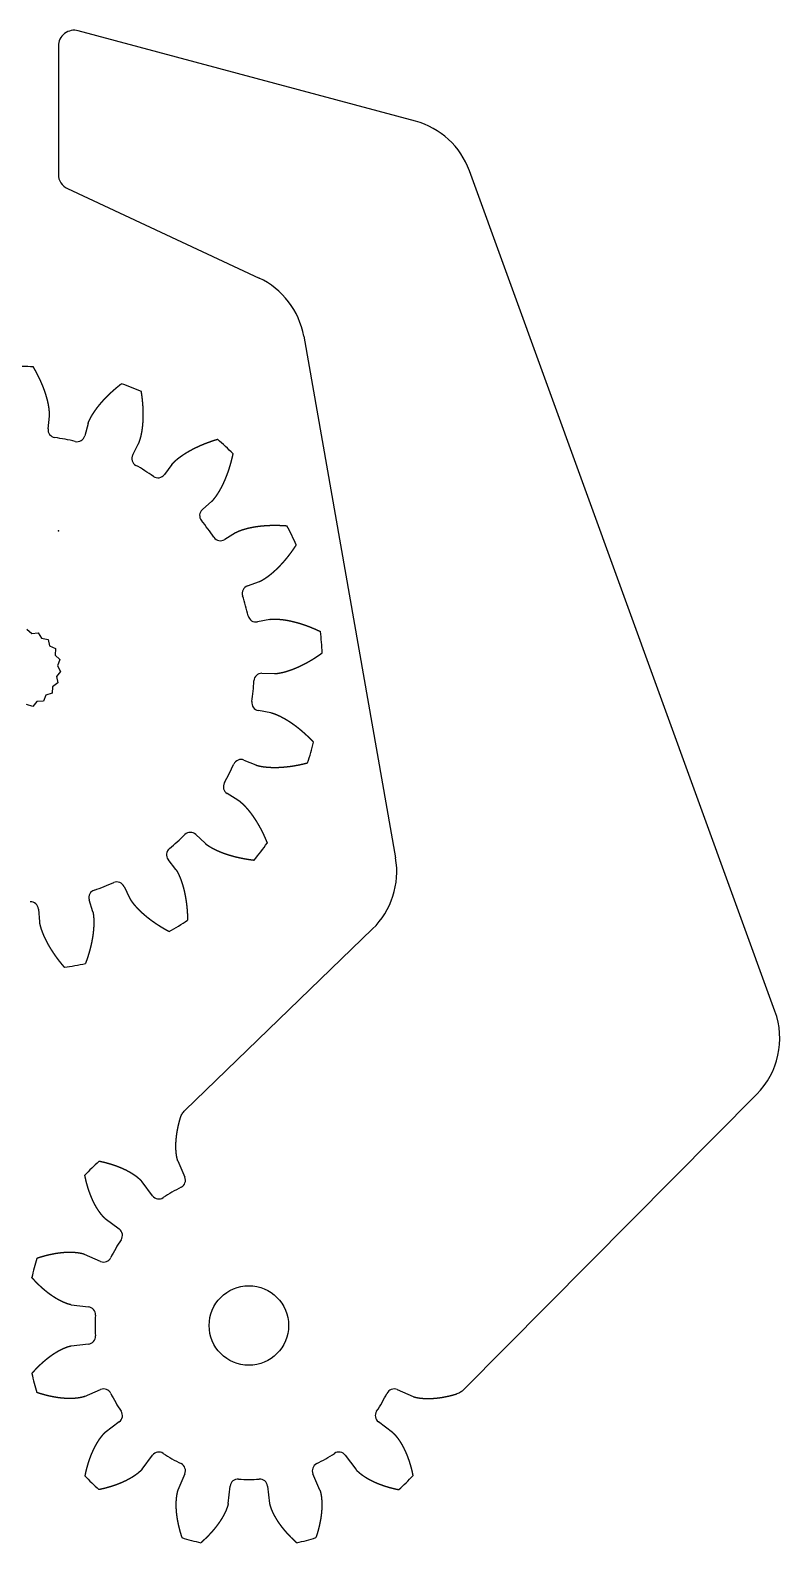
# Model space of a CAD drawing. Header units: millimetres. Extents: x -50 to 45, y -115 to 31.
# Drawn here: x -1.8 to 45.4, y -63.7 to 31.5 of the extents above; entities that cross this region are included whole.
import ezdxf

# ---------------------------------------------------------------- set-up
doc = ezdxf.new("R2010")
doc.units = ezdxf.units.MM
doc.layers.get('0').update_dxf_attribs({"linetype": 'CONTINUOUS'})

msp = doc.modelspace()

# ---------------------------------------------------------------- linework, layer by layer
for p, q in [((22.486, 25.777), (1.259, 31.465)), ((0, 30.499), (0, 22.439)), ((45.135, -30.217), (25.89, 22.657)), ((0.577, 21.533), (12.641, 15.907)), ((15.452, 12.244), (21.24, -20.581)), ((-0.647, 6.422), (-0.557, 7.214)), ((1.872, 6.747), (1.661, 5.978)), ((4.687, 4.788), (5.056, 5.495)), ((7.152, 4.182), (6.678, 3.541)), ((9.07, 1.338), (9.669, 1.863)), ((11.15, -0.118), (10.476, -0.544)), ((11.91, -3.462), (12.659, -3.189)), ((13.324, -5.571), (12.542, -5.725)), ((12.825, -8.964), (13.622, -8.98)), ((13.381, -11.442), (12.596, -11.303)), ((11.691, -14.425), (12.428, -14.728)), ((11.314, -16.936), (10.632, -16.524)), ((8.66, -19.108), (9.238, -19.656)), ((7.401, -21.313), (6.915, -20.682)), ((4.142, -22.379), (4.483, -23.1)), ((2.172, -23.981), (1.946, -23.217)), ((-1.252, -23.798), (-1.195, -24.593)), ((19.791, -25.045), (7.96, -36.477)), ((25.52, -54.047), (43.985, -35.449)), ((7.53, -39.648), (7.967, -40.66)), ((5.928, -41.837), (5.27, -40.953)), ((2.953, -43.27), (3.837, -43.928)), ((2.66, -45.967), (1.648, -45.53)), ((0.799, -48.695), (1.895, -48.823)), ((1.895, -51.177), (0.799, -51.305)), ((1.648, -54.47), (2.66, -54.033)), ((21.34, -54.033), (22.352, -54.47)), ((3.837, -56.072), (2.953, -56.73)), ((21.047, -56.73), (20.163, -56.072)), ((5.27, -59.047), (5.928, -58.163)), ((18.072, -58.163), (18.73, -59.047)), ((7.967, -59.34), (7.53, -60.352)), ((16.47, -60.352), (16.033, -59.34)), ((10.695, -61.201), (10.823, -60.105)), ((13.177, -60.105), (13.305, -61.201))]:
    msp.add_line(p, q)
msp.add_lwpolyline([(-1.977, -6.189), (-1.672, -6.462), (-1.266, -6.409), (-1.054, -6.76), (-0.65, -6.828), (-0.551, -7.226), (-0.186, -7.411), (-0.209, -7.82), (0.086, -8.104), (-0.056, -8.488), (0.142, -8.847), (-0.107, -9.172), (-0.024, -9.573), (-0.358, -9.81), (-0.396, -10.218), (-0.785, -10.346), (-0.942, -10.724), (-1.352, -10.732), (-1.613, -11.047), (-2.007, -10.934)])
msp.add_circle((12, -50), 2.5)
for centre, radius, start, end in [((1, 30.499), 1, 75, 180), ((21.192, 20.947), 5, 20, 75), ((1, 22.439), 1, 180, 245), ((10.528, 11.376), 5, 10, 65), ((-2.35, -8.66), 19, 87.67315, 91.73861), ((-2.35, -8.66), 19, 66.49668, 70.56214), ((-0.15, 6.366), 0.5, 173.55781, 261.671), ((-2.35, -8.66), 14.686, 76.5643, 81.671), ((1.179, 6.11), 0.5, 256.5643, 344.67749), ((-2.35, -8.66), 19, 45.32021, 49.38567), ((5.13, 4.557), 0.5, 152.38134, 240.49453), ((-2.35, -8.66), 14.686, 55.38783, 60.49453), ((6.276, 3.838), 0.5, 235.38783, 323.50102), ((9.399, 0.962), 0.5, 131.20487, 219.31806), ((-2.35, -8.66), 14.686, 34.21135, 39.31806), ((-2.35, -8.66), 19, 24.14374, 28.2092), ((10.209, -0.122), 0.5, 214.21135, 302.32455), ((12.081, -3.932), 0.5, 110.02839, 198.14159), ((-2.35, -8.66), 14.686, 13.03488, 18.14159), ((12.445, -5.235), 0.5, 193.03488, 281.14808), ((-2.35, -8.66), 19, 2.96727, 7.03273), ((-2.35, -8.66), 14.686, 351.85841, 356.96512), ((12.815, -9.464), 0.5, 88.85192, 176.96512), ((12.683, -10.811), 0.5, 171.85841, 259.97161), ((-2.35, -8.66), 19, 341.7908, 345.85626), ((-2.35, -8.66), 14.686, 330.68194, 335.78865), ((11.501, -14.888), 0.5, 67.67545, 155.78865), ((10.891, -16.096), 0.5, 150.68194, 238.79513), ((8.316, -19.471), 0.5, 46.49898, 134.61217), ((-2.35, -8.66), 14.686, 309.50547, 314.61217), ((-2.35, -8.66), 19, 320.61433, 324.67979), ((7.311, -20.377), 0.5, 129.50547, 217.61866), ((16.316, -21.449), 5, -45.97895, 10), ((2.426, -23.076), 0.5, 108.329, 196.44219), ((-2.35, -8.66), 14.686, 288.329, 293.4357), ((3.69, -22.593), 0.5, 25.32251, 113.4357), ((-1.751, -23.834), 0.5, 4.14604, 92.25923), ((-2.35, -8.66), 19, 299.43786, 303.50332), ((-2.35, -8.66), 19, 278.26139, 282.32685), ((40.436, -31.927), 5, -44.79399, 20), ((12, -50), 14, 132.45894, 137.54106), ((7.508, -40.858), 0.5, -63.83243, 23.35396), ((6.329, -41.539), 0.5, 216.64604, 303.83243), ((12, -50), 9.686, 116.16757, 123.83243), ((12, -50), 9.686, 146.16757, 153.83243), ((3.539, -44.329), 0.5, -33.83243, 53.35396), ((12, -50), 14, 162.45894, 167.54106), ((2.858, -45.508), 0.5, 246.64604, 333.83243), ((1.837, -49.319), 0.5, -3.83243, 83.35396), ((12, -50), 9.686, 176.16757, 183.83243), ((1.837, -50.681), 0.5, -83.35396, 3.83243), ((12, -50), 14, 192.45894, 197.54106), ((2.858, -54.492), 0.5, 26.16757, 113.35396), ((21.142, -54.492), 0.5, 66.64604, 153.83243), ((12, -50), 9.686, 206.16757, 213.83243), ((12, -50), 9.686, 326.16757, 333.83243), ((3.539, -55.671), 0.5, -53.35396, 33.83243), ((20.461, -55.671), 0.5, 146.16757, 233.35396), ((6.329, -58.461), 0.5, 56.16757, 143.35396), ((12, -50), 9.686, 236.16757, 243.83243), ((12, -50), 9.686, 296.16757, 303.83243), ((17.671, -58.461), 0.5, 36.64604, 123.83243), ((7.508, -59.142), 0.5, -23.35396, 63.83243), ((16.492, -59.142), 0.5, 116.16757, 203.35396), ((12, -50), 14, 222.45894, 227.54106), ((11.319, -60.163), 0.5, 86.16757, 173.35396), ((12, -50), 9.686, 266.16757, 273.83243), ((12.681, -60.163), 0.5, 6.64604, 93.83243), ((12, -50), 14, 312.45894, 317.54106), ((12, -50), 14, 252.45894, 257.54106), ((12, -50), 14, 282.45894, 287.54106)]:
    msp.add_arc(centre, radius, start, end)
for points in [[(-0.557, 7.214), (-0.556, 7.223), (-0.554, 7.241), (-0.553, 7.267), (-0.552, 7.303), (-0.552, 7.347), (-0.554, 7.392), (-0.557, 7.437), (-0.56, 7.482), (-0.564, 7.526), (-0.568, 7.571), (-0.572, 7.616), (-0.577, 7.661), (-0.583, 7.706), (-0.589, 7.751), (-0.596, 7.796), (-0.604, 7.841), (-0.612, 7.886), (-0.62, 7.931), (-0.629, 7.976), (-0.638, 8.021), (-0.648, 8.065), (-0.658, 8.11), (-0.668, 8.155), (-0.679, 8.2), (-0.69, 8.245), (-0.702, 8.29), (-0.714, 8.335), (-0.726, 8.38), (-0.739, 8.425), (-0.752, 8.47), (-0.766, 8.514), (-0.779, 8.559), (-0.794, 8.604), (-0.808, 8.649), (-0.823, 8.694), (-0.838, 8.738), (-0.853, 8.783), (-0.869, 8.828), (-0.885, 8.872), (-0.902, 8.917), (-0.918, 8.962), (-0.935, 9.006), (-0.953, 9.051), (-0.97, 9.095), (-0.988, 9.14), (-1.007, 9.184), (-1.025, 9.229), (-1.044, 9.273), (-1.063, 9.317), (-1.082, 9.362), (-1.102, 9.406), (-1.122, 9.45), (-1.142, 9.494), (-1.163, 9.538), (-1.184, 9.582), (-1.205, 9.626), (-1.226, 9.67), (-1.248, 9.714), (-1.27, 9.758), (-1.292, 9.802), (-1.314, 9.846), (-1.337, 9.89), (-1.36, 9.933), (-1.383, 9.977), (-1.407, 10.021), (-1.43, 10.064), (-1.454, 10.108), (-1.479, 10.151), (-1.503, 10.195), (-1.528, 10.238), (-1.548, 10.272), (-1.563, 10.298), (-1.573, 10.316), (-1.578, 10.324)], [(1.872, 6.747), (1.874, 6.756), (1.879, 6.773), (1.887, 6.798), (1.899, 6.832), (1.916, 6.873), (1.935, 6.914), (1.954, 6.954), (1.974, 6.994), (1.994, 7.035), (2.014, 7.075), (2.035, 7.115), (2.056, 7.155), (2.078, 7.194), (2.101, 7.234), (2.124, 7.273), (2.148, 7.312), (2.172, 7.35), (2.196, 7.389), (2.221, 7.428), (2.246, 7.466), (2.272, 7.504), (2.298, 7.542), (2.324, 7.58), (2.351, 7.618), (2.378, 7.655), (2.405, 7.693), (2.433, 7.73), (2.461, 7.767), (2.49, 7.804), (2.518, 7.841), (2.548, 7.877), (2.577, 7.914), (2.607, 7.95), (2.637, 7.987), (2.667, 8.023), (2.698, 8.059), (2.729, 8.094), (2.76, 8.13), (2.791, 8.166), (2.823, 8.201), (2.855, 8.236), (2.887, 8.271), (2.92, 8.306), (2.953, 8.341), (2.986, 8.376), (3.02, 8.41), (3.053, 8.444), (3.087, 8.479), (3.121, 8.513), (3.156, 8.547), (3.19, 8.581), (3.225, 8.614), (3.261, 8.648), (3.296, 8.681), (3.332, 8.714), (3.368, 8.747), (3.404, 8.78), (3.44, 8.813), (3.477, 8.846), (3.514, 8.878), (3.551, 8.911), (3.588, 8.943), (3.626, 8.975), (3.663, 9.007), (3.701, 9.039), (3.739, 9.07), (3.778, 9.102), (3.817, 9.133), (3.855, 9.164), (3.894, 9.195), (3.926, 9.22), (3.95, 9.239), (3.965, 9.251), (3.973, 9.257)], [(5.056, 5.495), (5.06, 5.502), (5.068, 5.518), (5.08, 5.542), (5.093, 5.575), (5.109, 5.617), (5.123, 5.659), (5.137, 5.702), (5.15, 5.745), (5.163, 5.788), (5.175, 5.832), (5.187, 5.875), (5.199, 5.919), (5.21, 5.963), (5.22, 6.007), (5.23, 6.051), (5.239, 6.096), (5.248, 6.141), (5.256, 6.186), (5.264, 6.231), (5.272, 6.276), (5.279, 6.321), (5.286, 6.367), (5.292, 6.412), (5.299, 6.458), (5.304, 6.504), (5.31, 6.55), (5.315, 6.597), (5.319, 6.643), (5.324, 6.689), (5.328, 6.736), (5.331, 6.783), (5.335, 6.829), (5.338, 6.876), (5.341, 6.923), (5.343, 6.97), (5.345, 7.017), (5.347, 7.065), (5.348, 7.112), (5.349, 7.159), (5.35, 7.207), (5.351, 7.255), (5.351, 7.302), (5.351, 7.35), (5.35, 7.398), (5.35, 7.446), (5.349, 7.494), (5.348, 7.542), (5.346, 7.59), (5.344, 7.638), (5.342, 7.687), (5.34, 7.735), (5.337, 7.784), (5.334, 7.832), (5.331, 7.881), (5.328, 7.929), (5.324, 7.978), (5.32, 8.027), (5.315, 8.075), (5.311, 8.124), (5.306, 8.173), (5.301, 8.222), (5.296, 8.271), (5.29, 8.32), (5.284, 8.369), (5.278, 8.419), (5.272, 8.468), (5.265, 8.517), (5.258, 8.566), (5.251, 8.616), (5.243, 8.665), (5.237, 8.704), (5.232, 8.734), (5.229, 8.754), (5.228, 8.764)], [(7.152, 4.182), (7.158, 4.189), (7.168, 4.203), (7.185, 4.224), (7.209, 4.251), (7.239, 4.283), (7.271, 4.314), (7.304, 4.345), (7.337, 4.375), (7.37, 4.406), (7.404, 4.436), (7.437, 4.466), (7.472, 4.495), (7.506, 4.524), (7.542, 4.553), (7.577, 4.581), (7.614, 4.609), (7.65, 4.636), (7.687, 4.663), (7.724, 4.69), (7.761, 4.717), (7.799, 4.743), (7.837, 4.769), (7.875, 4.795), (7.914, 4.821), (7.952, 4.846), (7.992, 4.871), (8.031, 4.895), (8.071, 4.92), (8.11, 4.944), (8.151, 4.968), (8.191, 4.992), (8.232, 5.015), (8.272, 5.038), (8.313, 5.061), (8.355, 5.084), (8.396, 5.106), (8.438, 5.129), (8.48, 5.151), (8.522, 5.172), (8.565, 5.194), (8.607, 5.215), (8.65, 5.236), (8.693, 5.257), (8.736, 5.277), (8.78, 5.298), (8.823, 5.318), (8.867, 5.338), (8.911, 5.357), (8.955, 5.377), (9, 5.396), (9.044, 5.415), (9.089, 5.434), (9.134, 5.452), (9.179, 5.471), (9.224, 5.489), (9.27, 5.507), (9.315, 5.524), (9.361, 5.542), (9.407, 5.559), (9.453, 5.576), (9.499, 5.593), (9.546, 5.609), (9.592, 5.626), (9.639, 5.642), (9.686, 5.658), (9.733, 5.673), (9.78, 5.689), (9.828, 5.704), (9.875, 5.719), (9.923, 5.734), (9.961, 5.746), (9.99, 5.754), (10.009, 5.76), (10.019, 5.763)], [(9.669, 1.863), (9.676, 1.869), (9.689, 1.881), (9.708, 1.9), (9.733, 1.925), (9.763, 1.959), (9.791, 1.993), (9.819, 2.028), (9.847, 2.063), (9.875, 2.099), (9.902, 2.135), (9.929, 2.171), (9.955, 2.207), (9.981, 2.244), (10.007, 2.282), (10.032, 2.32), (10.057, 2.358), (10.081, 2.397), (10.105, 2.436), (10.129, 2.475), (10.153, 2.514), (10.176, 2.554), (10.199, 2.594), (10.221, 2.634), (10.244, 2.675), (10.265, 2.715), (10.287, 2.756), (10.308, 2.798), (10.33, 2.839), (10.35, 2.881), (10.371, 2.923), (10.391, 2.965), (10.411, 3.007), (10.431, 3.05), (10.451, 3.093), (10.47, 3.136), (10.489, 3.179), (10.507, 3.223), (10.526, 3.266), (10.544, 3.31), (10.562, 3.354), (10.58, 3.398), (10.597, 3.443), (10.614, 3.487), (10.631, 3.532), (10.648, 3.577), (10.664, 3.622), (10.681, 3.667), (10.697, 3.713), (10.712, 3.759), (10.728, 3.804), (10.743, 3.85), (10.758, 3.896), (10.773, 3.943), (10.788, 3.989), (10.802, 4.036), (10.816, 4.082), (10.83, 4.129), (10.843, 4.176), (10.857, 4.224), (10.87, 4.271), (10.883, 4.318), (10.896, 4.366), (10.908, 4.414), (10.92, 4.462), (10.932, 4.51), (10.944, 4.558), (10.956, 4.606), (10.967, 4.655), (10.978, 4.703), (10.989, 4.752), (10.998, 4.791), (11.004, 4.821), (11.008, 4.84), (11.01, 4.85)], [(11.15, -0.118), (11.157, -0.113), (11.172, -0.104), (11.195, -0.091), (11.227, -0.074), (11.267, -0.055), (11.308, -0.037), (11.35, -0.02), (11.392, -0.004), (11.434, 0.012), (11.476, 0.028), (11.518, 0.044), (11.561, 0.059), (11.603, 0.073), (11.647, 0.087), (11.69, 0.101), (11.734, 0.113), (11.778, 0.126), (11.822, 0.138), (11.866, 0.15), (11.911, 0.161), (11.955, 0.172), (12, 0.183), (12.045, 0.193), (12.09, 0.203), (12.136, 0.212), (12.181, 0.221), (12.227, 0.23), (12.272, 0.239), (12.318, 0.247), (12.364, 0.255), (12.411, 0.262), (12.457, 0.269), (12.503, 0.276), (12.55, 0.283), (12.597, 0.289), (12.644, 0.295), (12.691, 0.3), (12.738, 0.306), (12.785, 0.311), (12.832, 0.316), (12.88, 0.32), (12.927, 0.324), (12.975, 0.328), (13.023, 0.332), (13.07, 0.335), (13.118, 0.338), (13.166, 0.341), (13.214, 0.343), (13.263, 0.345), (13.311, 0.347), (13.359, 0.349), (13.408, 0.35), (13.456, 0.351), (13.505, 0.352), (13.554, 0.352), (13.603, 0.353), (13.652, 0.353), (13.701, 0.352), (13.75, 0.352), (13.799, 0.351), (13.848, 0.35), (13.897, 0.349), (13.947, 0.347), (13.996, 0.345), (14.046, 0.343), (14.095, 0.341), (14.145, 0.338), (14.194, 0.335), (14.244, 0.332), (14.294, 0.329), (14.334, 0.326), (14.364, 0.324), (14.384, 0.322), (14.394, 0.321)], [(12.659, -3.189), (12.667, -3.186), (12.684, -3.179), (12.709, -3.169), (12.741, -3.154), (12.781, -3.134), (12.82, -3.112), (12.859, -3.09), (12.897, -3.067), (12.936, -3.044), (12.974, -3.02), (13.012, -2.996), (13.05, -2.972), (13.088, -2.946), (13.125, -2.921), (13.162, -2.894), (13.199, -2.868), (13.236, -2.84), (13.272, -2.813), (13.309, -2.785), (13.345, -2.757), (13.381, -2.728), (13.417, -2.699), (13.452, -2.67), (13.488, -2.64), (13.523, -2.61), (13.558, -2.579), (13.593, -2.549), (13.627, -2.518), (13.662, -2.486), (13.696, -2.455), (13.73, -2.423), (13.764, -2.39), (13.798, -2.358), (13.832, -2.325), (13.865, -2.292), (13.899, -2.258), (13.932, -2.224), (13.965, -2.19), (13.997, -2.156), (14.03, -2.121), (14.063, -2.087), (14.095, -2.051), (14.127, -2.016), (14.159, -1.98), (14.191, -1.945), (14.222, -1.908), (14.254, -1.872), (14.285, -1.835), (14.316, -1.799), (14.347, -1.762), (14.378, -1.724), (14.409, -1.687), (14.439, -1.649), (14.47, -1.611), (14.5, -1.572), (14.53, -1.534), (14.56, -1.495), (14.59, -1.456), (14.619, -1.417), (14.648, -1.378), (14.678, -1.338), (14.707, -1.298), (14.736, -1.258), (14.764, -1.218), (14.793, -1.177), (14.821, -1.137), (14.85, -1.096), (14.878, -1.055), (14.906, -1.014), (14.933, -0.972), (14.955, -0.939), (14.972, -0.914), (14.983, -0.897), (14.988, -0.888)], [(13.324, -5.571), (13.332, -5.57), (13.35, -5.566), (13.376, -5.562), (13.412, -5.558), (13.456, -5.555), (13.501, -5.554), (13.546, -5.553), (13.591, -5.552), (13.636, -5.552), (13.681, -5.553), (13.726, -5.553), (13.771, -5.555), (13.816, -5.557), (13.861, -5.559), (13.907, -5.563), (13.952, -5.567), (13.998, -5.571), (14.043, -5.576), (14.089, -5.581), (14.134, -5.586), (14.18, -5.592), (14.225, -5.598), (14.271, -5.605), (14.317, -5.612), (14.362, -5.619), (14.408, -5.627), (14.454, -5.636), (14.5, -5.644), (14.545, -5.653), (14.591, -5.663), (14.637, -5.672), (14.683, -5.682), (14.729, -5.693), (14.774, -5.704), (14.82, -5.715), (14.866, -5.726), (14.912, -5.738), (14.958, -5.75), (15.004, -5.762), (15.049, -5.775), (15.095, -5.788), (15.141, -5.801), (15.187, -5.815), (15.233, -5.829), (15.278, -5.843), (15.324, -5.857), (15.37, -5.872), (15.416, -5.887), (15.461, -5.903), (15.507, -5.918), (15.553, -5.934), (15.599, -5.951), (15.644, -5.967), (15.69, -5.984), (15.736, -6.001), (15.781, -6.019), (15.827, -6.036), (15.872, -6.054), (15.918, -6.073), (15.963, -6.091), (16.009, -6.11), (16.054, -6.129), (16.1, -6.148), (16.145, -6.168), (16.191, -6.188), (16.236, -6.208), (16.281, -6.228), (16.327, -6.249), (16.372, -6.269), (16.417, -6.291), (16.453, -6.308), (16.48, -6.321), (16.498, -6.329), (16.507, -6.334)], [(13.622, -8.98), (13.631, -8.98), (13.649, -8.98), (13.675, -8.98), (13.711, -8.978), (13.755, -8.973), (13.8, -8.967), (13.844, -8.96), (13.888, -8.952), (13.932, -8.945), (13.977, -8.936), (14.021, -8.928), (14.065, -8.919), (14.109, -8.909), (14.154, -8.898), (14.198, -8.887), (14.242, -8.876), (14.286, -8.864), (14.33, -8.851), (14.374, -8.838), (14.418, -8.825), (14.461, -8.811), (14.505, -8.797), (14.549, -8.783), (14.593, -8.768), (14.637, -8.752), (14.68, -8.737), (14.724, -8.72), (14.767, -8.704), (14.811, -8.687), (14.854, -8.67), (14.898, -8.652), (14.941, -8.635), (14.984, -8.616), (15.028, -8.598), (15.071, -8.579), (15.114, -8.56), (15.157, -8.54), (15.2, -8.521), (15.243, -8.5), (15.286, -8.48), (15.329, -8.459), (15.372, -8.438), (15.414, -8.417), (15.457, -8.395), (15.5, -8.373), (15.542, -8.351), (15.585, -8.328), (15.627, -8.306), (15.67, -8.282), (15.712, -8.259), (15.754, -8.235), (15.796, -8.211), (15.838, -8.187), (15.88, -8.163), (15.922, -8.138), (15.964, -8.113), (16.006, -8.087), (16.048, -8.062), (16.09, -8.036), (16.131, -8.01), (16.173, -7.983), (16.214, -7.957), (16.256, -7.93), (16.297, -7.903), (16.338, -7.875), (16.379, -7.848), (16.421, -7.82), (16.462, -7.792), (16.503, -7.763), (16.543, -7.735), (16.576, -7.711), (16.6, -7.694), (16.617, -7.682), (16.625, -7.676)], [(13.381, -11.442), (13.39, -11.443), (13.407, -11.447), (13.433, -11.452), (13.468, -11.461), (13.51, -11.475), (13.553, -11.489), (13.595, -11.505), (13.637, -11.521), (13.679, -11.537), (13.721, -11.553), (13.762, -11.57), (13.804, -11.588), (13.846, -11.606), (13.887, -11.625), (13.928, -11.644), (13.969, -11.664), (14.01, -11.685), (14.05, -11.706), (14.091, -11.727), (14.132, -11.748), (14.172, -11.77), (14.212, -11.792), (14.252, -11.815), (14.292, -11.838), (14.332, -11.862), (14.372, -11.886), (14.412, -11.91), (14.451, -11.935), (14.491, -11.96), (14.53, -11.985), (14.569, -12.01), (14.608, -12.036), (14.647, -12.063), (14.686, -12.089), (14.725, -12.116), (14.763, -12.143), (14.802, -12.171), (14.84, -12.198), (14.879, -12.227), (14.917, -12.255), (14.955, -12.284), (14.993, -12.313), (15.03, -12.342), (15.068, -12.371), (15.106, -12.401), (15.143, -12.431), (15.18, -12.462), (15.218, -12.492), (15.255, -12.523), (15.292, -12.554), (15.329, -12.586), (15.365, -12.617), (15.402, -12.649), (15.438, -12.681), (15.475, -12.714), (15.511, -12.747), (15.547, -12.78), (15.583, -12.813), (15.619, -12.846), (15.655, -12.88), (15.69, -12.914), (15.726, -12.948), (15.761, -12.982), (15.797, -13.017), (15.832, -13.052), (15.867, -13.087), (15.902, -13.122), (15.937, -13.158), (15.971, -13.194), (16.006, -13.23), (16.033, -13.259), (16.054, -13.281), (16.068, -13.295), (16.074, -13.303)], [(12.428, -14.728), (12.436, -14.731), (12.453, -14.738), (12.478, -14.747), (12.512, -14.758), (12.555, -14.769), (12.598, -14.78), (12.642, -14.789), (12.686, -14.798), (12.73, -14.807), (12.774, -14.816), (12.819, -14.824), (12.863, -14.831), (12.908, -14.838), (12.953, -14.844), (12.998, -14.85), (13.043, -14.855), (13.089, -14.859), (13.134, -14.863), (13.18, -14.867), (13.226, -14.871), (13.272, -14.874), (13.318, -14.876), (13.364, -14.879), (13.41, -14.881), (13.456, -14.882), (13.503, -14.883), (13.549, -14.884), (13.596, -14.884), (13.642, -14.884), (13.689, -14.884), (13.736, -14.883), (13.783, -14.882), (13.83, -14.881), (13.877, -14.88), (13.924, -14.878), (13.971, -14.875), (14.018, -14.873), (14.065, -14.87), (14.113, -14.866), (14.16, -14.863), (14.208, -14.859), (14.255, -14.855), (14.303, -14.85), (14.35, -14.846), (14.398, -14.84), (14.446, -14.835), (14.494, -14.829), (14.541, -14.823), (14.589, -14.817), (14.637, -14.811), (14.685, -14.804), (14.733, -14.797), (14.781, -14.789), (14.829, -14.782), (14.877, -14.774), (14.925, -14.765), (14.974, -14.757), (15.022, -14.748), (15.07, -14.739), (15.118, -14.73), (15.166, -14.72), (15.215, -14.71), (15.263, -14.7), (15.311, -14.69), (15.36, -14.679), (15.408, -14.668), (15.457, -14.657), (15.505, -14.646), (15.553, -14.634), (15.602, -14.622), (15.641, -14.612), (15.67, -14.605), (15.689, -14.6), (15.699, -14.597)], [(11.314, -16.936), (11.322, -16.941), (11.337, -16.951), (11.359, -16.965), (11.388, -16.986), (11.423, -17.014), (11.457, -17.043), (11.491, -17.072), (11.524, -17.102), (11.557, -17.133), (11.59, -17.163), (11.623, -17.194), (11.656, -17.225), (11.688, -17.257), (11.719, -17.29), (11.751, -17.323), (11.782, -17.356), (11.812, -17.39), (11.843, -17.424), (11.873, -17.459), (11.903, -17.493), (11.933, -17.528), (11.962, -17.564), (11.991, -17.599), (12.02, -17.636), (12.049, -17.672), (12.078, -17.709), (12.106, -17.745), (12.134, -17.783), (12.162, -17.82), (12.189, -17.858), (12.216, -17.896), (12.243, -17.934), (12.27, -17.973), (12.297, -18.012), (12.323, -18.051), (12.35, -18.09), (12.375, -18.129), (12.401, -18.169), (12.427, -18.209), (12.452, -18.249), (12.477, -18.29), (12.502, -18.331), (12.527, -18.372), (12.551, -18.413), (12.575, -18.454), (12.599, -18.496), (12.623, -18.537), (12.647, -18.579), (12.67, -18.622), (12.694, -18.664), (12.717, -18.707), (12.739, -18.749), (12.762, -18.792), (12.784, -18.836), (12.807, -18.879), (12.829, -18.923), (12.85, -18.966), (12.872, -19.01), (12.893, -19.055), (12.915, -19.099), (12.936, -19.143), (12.956, -19.188), (12.977, -19.233), (12.997, -19.278), (13.017, -19.323), (13.037, -19.369), (13.057, -19.414), (13.077, -19.46), (13.096, -19.506), (13.115, -19.552), (13.131, -19.589), (13.142, -19.617), (13.149, -19.635), (13.153, -19.645)], [(9.238, -19.656), (9.244, -19.663), (9.257, -19.675), (9.278, -19.692), (9.305, -19.715), (9.341, -19.741), (9.378, -19.766), (9.416, -19.791), (9.453, -19.815), (9.491, -19.839), (9.529, -19.863), (9.568, -19.887), (9.607, -19.91), (9.646, -19.932), (9.686, -19.954), (9.726, -19.976), (9.766, -19.997), (9.807, -20.018), (9.848, -20.038), (9.889, -20.058), (9.93, -20.078), (9.972, -20.097), (10.014, -20.116), (10.056, -20.135), (10.098, -20.154), (10.141, -20.172), (10.184, -20.189), (10.227, -20.207), (10.27, -20.224), (10.314, -20.241), (10.357, -20.258), (10.401, -20.274), (10.445, -20.29), (10.49, -20.306), (10.534, -20.321), (10.579, -20.336), (10.624, -20.351), (10.669, -20.366), (10.714, -20.38), (10.759, -20.394), (10.805, -20.408), (10.85, -20.422), (10.896, -20.435), (10.942, -20.448), (10.988, -20.461), (11.034, -20.473), (11.081, -20.485), (11.127, -20.497), (11.174, -20.509), (11.221, -20.52), (11.268, -20.532), (11.315, -20.543), (11.363, -20.553), (11.41, -20.564), (11.458, -20.574), (11.505, -20.584), (11.553, -20.594), (11.601, -20.603), (11.649, -20.612), (11.698, -20.621), (11.746, -20.63), (11.794, -20.639), (11.843, -20.647), (11.892, -20.655), (11.941, -20.663), (11.99, -20.67), (12.039, -20.677), (12.088, -20.684), (12.137, -20.691), (12.186, -20.698), (12.236, -20.704), (12.276, -20.709), (12.305, -20.713), (12.325, -20.715), (12.335, -20.716)], [(7.401, -21.313), (7.407, -21.321), (7.418, -21.335), (7.433, -21.357), (7.452, -21.386), (7.475, -21.425), (7.496, -21.464), (7.517, -21.504), (7.537, -21.544), (7.557, -21.584), (7.577, -21.625), (7.597, -21.665), (7.616, -21.706), (7.634, -21.748), (7.652, -21.789), (7.669, -21.832), (7.686, -21.874), (7.702, -21.916), (7.718, -21.959), (7.734, -22.002), (7.75, -22.046), (7.765, -22.089), (7.779, -22.133), (7.794, -22.176), (7.808, -22.22), (7.821, -22.265), (7.835, -22.309), (7.848, -22.354), (7.86, -22.399), (7.873, -22.444), (7.885, -22.489), (7.896, -22.534), (7.908, -22.58), (7.919, -22.625), (7.93, -22.671), (7.94, -22.717), (7.95, -22.763), (7.96, -22.809), (7.97, -22.856), (7.979, -22.902), (7.988, -22.949), (7.997, -22.996), (8.006, -23.043), (8.014, -23.09), (8.022, -23.137), (8.03, -23.184), (8.037, -23.232), (8.044, -23.279), (8.051, -23.327), (8.058, -23.375), (8.064, -23.423), (8.07, -23.471), (8.076, -23.519), (8.081, -23.567), (8.087, -23.616), (8.092, -23.664), (8.096, -23.713), (8.101, -23.761), (8.105, -23.81), (8.109, -23.859), (8.113, -23.908), (8.116, -23.957), (8.12, -24.006), (8.123, -24.056), (8.125, -24.105), (8.128, -24.154), (8.13, -24.204), (8.132, -24.254), (8.134, -24.303), (8.135, -24.353), (8.136, -24.403), (8.137, -24.443), (8.138, -24.473), (8.138, -24.493), (8.138, -24.503)], [(4.483, -23.1), (4.487, -23.108), (4.495, -23.124), (4.507, -23.147), (4.525, -23.178), (4.549, -23.216), (4.574, -23.253), (4.6, -23.289), (4.627, -23.326), (4.653, -23.362), (4.68, -23.398), (4.708, -23.434), (4.735, -23.469), (4.764, -23.504), (4.793, -23.539), (4.823, -23.574), (4.853, -23.608), (4.883, -23.642), (4.914, -23.676), (4.945, -23.709), (4.977, -23.743), (5.008, -23.776), (5.041, -23.809), (5.073, -23.842), (5.106, -23.874), (5.139, -23.906), (5.173, -23.939), (5.207, -23.97), (5.241, -24.002), (5.275, -24.033), (5.31, -24.065), (5.345, -24.096), (5.38, -24.127), (5.416, -24.157), (5.452, -24.188), (5.488, -24.218), (5.524, -24.248), (5.561, -24.278), (5.598, -24.308), (5.635, -24.337), (5.672, -24.366), (5.71, -24.396), (5.748, -24.425), (5.786, -24.453), (5.825, -24.482), (5.863, -24.51), (5.902, -24.538), (5.941, -24.566), (5.981, -24.594), (6.02, -24.622), (6.06, -24.649), (6.1, -24.677), (6.14, -24.704), (6.181, -24.73), (6.221, -24.757), (6.262, -24.784), (6.303, -24.81), (6.345, -24.836), (6.386, -24.862), (6.428, -24.888), (6.47, -24.914), (6.512, -24.939), (6.554, -24.964), (6.597, -24.989), (6.64, -25.014), (6.683, -25.039), (6.726, -25.064), (6.769, -25.088), (6.813, -25.112), (6.856, -25.136), (6.9, -25.16), (6.935, -25.179), (6.962, -25.193), (6.98, -25.202), (6.988, -25.207)], [(-1.195, -24.593), (-1.194, -24.602), (-1.192, -24.62), (-1.189, -24.646), (-1.184, -24.681), (-1.175, -24.725), (-1.165, -24.769), (-1.154, -24.812), (-1.142, -24.855), (-1.131, -24.899), (-1.118, -24.942), (-1.106, -24.985), (-1.093, -25.029), (-1.079, -25.072), (-1.064, -25.115), (-1.049, -25.158), (-1.034, -25.2), (-1.017, -25.243), (-1.001, -25.286), (-0.984, -25.328), (-0.967, -25.371), (-0.949, -25.413), (-0.931, -25.456), (-0.912, -25.498), (-0.894, -25.54), (-0.874, -25.582), (-0.855, -25.624), (-0.834, -25.666), (-0.814, -25.708), (-0.793, -25.75), (-0.772, -25.791), (-0.751, -25.833), (-0.729, -25.875), (-0.707, -25.916), (-0.684, -25.957), (-0.662, -25.999), (-0.639, -26.04), (-0.615, -26.081), (-0.592, -26.122), (-0.567, -26.163), (-0.543, -26.204), (-0.519, -26.245), (-0.494, -26.285), (-0.468, -26.326), (-0.443, -26.366), (-0.417, -26.407), (-0.391, -26.447), (-0.365, -26.487), (-0.338, -26.527), (-0.311, -26.567), (-0.284, -26.607), (-0.256, -26.647), (-0.229, -26.687), (-0.201, -26.727), (-0.172, -26.766), (-0.144, -26.806), (-0.115, -26.845), (-0.086, -26.885), (-0.057, -26.924), (-0.027, -26.963), (0.003, -27.002), (0.033, -27.041), (0.063, -27.08), (0.094, -27.119), (0.125, -27.157), (0.156, -27.196), (0.187, -27.234), (0.219, -27.273), (0.251, -27.311), (0.283, -27.349), (0.315, -27.387), (0.341, -27.417), (0.361, -27.44), (0.374, -27.455), (0.38, -27.463)], [(2.172, -23.981), (2.175, -23.99), (2.179, -24.007), (2.186, -24.033), (2.193, -24.068), (2.2, -24.112), (2.206, -24.156), (2.211, -24.201), (2.215, -24.246), (2.22, -24.29), (2.224, -24.335), (2.227, -24.38), (2.23, -24.425), (2.232, -24.47), (2.234, -24.516), (2.234, -24.561), (2.235, -24.607), (2.235, -24.652), (2.234, -24.698), (2.233, -24.744), (2.232, -24.79), (2.231, -24.836), (2.229, -24.882), (2.226, -24.928), (2.223, -24.974), (2.22, -25.02), (2.216, -25.066), (2.212, -25.113), (2.208, -25.159), (2.203, -25.206), (2.198, -25.252), (2.193, -25.298), (2.187, -25.345), (2.181, -25.392), (2.174, -25.438), (2.167, -25.485), (2.16, -25.531), (2.153, -25.578), (2.145, -25.625), (2.137, -25.672), (2.129, -25.718), (2.12, -25.765), (2.111, -25.812), (2.102, -25.859), (2.092, -25.906), (2.082, -25.953), (2.072, -26), (2.061, -26.047), (2.05, -26.094), (2.039, -26.141), (2.028, -26.188), (2.016, -26.235), (2.004, -26.282), (1.992, -26.329), (1.979, -26.376), (1.966, -26.423), (1.953, -26.47), (1.94, -26.517), (1.926, -26.564), (1.912, -26.611), (1.898, -26.658), (1.884, -26.705), (1.869, -26.752), (1.854, -26.799), (1.839, -26.846), (1.823, -26.893), (1.807, -26.94), (1.791, -26.987), (1.775, -27.034), (1.758, -27.081), (1.741, -27.128), (1.728, -27.166), (1.717, -27.194), (1.71, -27.213), (1.707, -27.222)], [(5.27, -40.953), (5.265, -40.946), (5.255, -40.933), (5.239, -40.915), (5.218, -40.891), (5.189, -40.862), (5.16, -40.834), (5.129, -40.807), (5.099, -40.78), (5.068, -40.753), (5.037, -40.727), (5.005, -40.701), (4.973, -40.675), (4.941, -40.65), (4.907, -40.625), (4.874, -40.6), (4.84, -40.576), (4.806, -40.553), (4.771, -40.529), (4.736, -40.506), (4.701, -40.484), (4.665, -40.461), (4.63, -40.439), (4.593, -40.417), (4.557, -40.395), (4.52, -40.374), (4.483, -40.353), (4.446, -40.332), (4.408, -40.312), (4.37, -40.292), (4.332, -40.272), (4.294, -40.252), (4.256, -40.233), (4.217, -40.214), (4.178, -40.195), (4.138, -40.177), (4.099, -40.159), (4.059, -40.141), (4.019, -40.123), (3.979, -40.105), (3.939, -40.088), (3.898, -40.071), (3.857, -40.055), (3.816, -40.038), (3.775, -40.022), (3.734, -40.006), (3.692, -39.991), (3.65, -39.975), (3.608, -39.96), (3.566, -39.945), (3.524, -39.931), (3.481, -39.916), (3.438, -39.902), (3.395, -39.888), (3.352, -39.875), (3.309, -39.861), (3.266, -39.848), (3.222, -39.835), (3.178, -39.823), (3.134, -39.81), (3.09, -39.798), (3.046, -39.786), (3.002, -39.774), (2.957, -39.763), (2.912, -39.752), (2.867, -39.741), (2.822, -39.73), (2.777, -39.72), (2.732, -39.71), (2.686, -39.7), (2.641, -39.69), (2.604, -39.682), (2.577, -39.677), (2.558, -39.673), (2.549, -39.671)], [(2.953, -43.27), (2.946, -43.265), (2.933, -43.255), (2.915, -43.239), (2.891, -43.218), (2.862, -43.189), (2.834, -43.16), (2.807, -43.129), (2.78, -43.099), (2.753, -43.068), (2.727, -43.037), (2.701, -43.005), (2.675, -42.973), (2.65, -42.941), (2.625, -42.907), (2.6, -42.874), (2.576, -42.84), (2.553, -42.806), (2.529, -42.771), (2.506, -42.736), (2.484, -42.701), (2.461, -42.665), (2.439, -42.63), (2.417, -42.593), (2.395, -42.557), (2.374, -42.52), (2.353, -42.483), (2.332, -42.446), (2.312, -42.408), (2.292, -42.37), (2.272, -42.332), (2.252, -42.294), (2.233, -42.256), (2.214, -42.217), (2.195, -42.178), (2.177, -42.138), (2.159, -42.099), (2.141, -42.059), (2.123, -42.019), (2.105, -41.979), (2.088, -41.939), (2.071, -41.898), (2.055, -41.857), (2.038, -41.816), (2.022, -41.775), (2.006, -41.734), (1.991, -41.692), (1.975, -41.65), (1.96, -41.608), (1.945, -41.566), (1.931, -41.524), (1.916, -41.481), (1.902, -41.438), (1.888, -41.395), (1.875, -41.352), (1.861, -41.309), (1.848, -41.266), (1.835, -41.222), (1.823, -41.178), (1.81, -41.134), (1.798, -41.09), (1.786, -41.046), (1.774, -41.002), (1.763, -40.957), (1.752, -40.912), (1.741, -40.867), (1.73, -40.822), (1.72, -40.777), (1.71, -40.732), (1.7, -40.686), (1.69, -40.641), (1.682, -40.604), (1.677, -40.577), (1.673, -40.558), (1.671, -40.549)], [(1.648, -45.53), (1.64, -45.527), (1.625, -45.521), (1.603, -45.512), (1.572, -45.502), (1.533, -45.491), (1.493, -45.482), (1.453, -45.474), (1.413, -45.466), (1.373, -45.458), (1.333, -45.451), (1.293, -45.444), (1.252, -45.438), (1.211, -45.432), (1.17, -45.427), (1.129, -45.423), (1.087, -45.419), (1.046, -45.416), (1.004, -45.413), (0.962, -45.41), (0.92, -45.408), (0.878, -45.406), (0.836, -45.405), (0.794, -45.404), (0.752, -45.404), (0.709, -45.404), (0.667, -45.404), (0.624, -45.405), (0.581, -45.406), (0.539, -45.407), (0.496, -45.409), (0.453, -45.411), (0.41, -45.414), (0.367, -45.417), (0.323, -45.42), (0.28, -45.424), (0.237, -45.428), (0.193, -45.432), (0.15, -45.437), (0.106, -45.442), (0.063, -45.447), (0.019, -45.452), (-0.024, -45.458), (-0.068, -45.465), (-0.112, -45.471), (-0.156, -45.478), (-0.2, -45.486), (-0.244, -45.493), (-0.287, -45.501), (-0.331, -45.509), (-0.375, -45.518), (-0.419, -45.527), (-0.464, -45.536), (-0.508, -45.545), (-0.552, -45.555), (-0.596, -45.565), (-0.64, -45.575), (-0.684, -45.586), (-0.729, -45.597), (-0.773, -45.608), (-0.817, -45.62), (-0.861, -45.631), (-0.906, -45.644), (-0.95, -45.656), (-0.994, -45.669), (-1.039, -45.682), (-1.083, -45.695), (-1.127, -45.708), (-1.172, -45.722), (-1.216, -45.736), (-1.26, -45.751), (-1.296, -45.763), (-1.322, -45.772), (-1.34, -45.778), (-1.349, -45.781)], [(0.799, -48.695), (0.791, -48.694), (0.775, -48.692), (0.752, -48.688), (0.72, -48.681), (0.681, -48.671), (0.642, -48.659), (0.603, -48.646), (0.565, -48.633), (0.526, -48.62), (0.488, -48.606), (0.449, -48.592), (0.411, -48.577), (0.373, -48.561), (0.335, -48.545), (0.297, -48.528), (0.259, -48.511), (0.221, -48.493), (0.184, -48.475), (0.146, -48.456), (0.109, -48.437), (0.072, -48.417), (0.035, -48.398), (-0.002, -48.377), (-0.039, -48.356), (-0.076, -48.335), (-0.113, -48.314), (-0.149, -48.292), (-0.186, -48.269), (-0.222, -48.247), (-0.258, -48.224), (-0.295, -48.2), (-0.331, -48.177), (-0.366, -48.152), (-0.402, -48.128), (-0.438, -48.103), (-0.473, -48.078), (-0.509, -48.053), (-0.544, -48.027), (-0.579, -48.001), (-0.614, -47.975), (-0.649, -47.948), (-0.684, -47.921), (-0.719, -47.894), (-0.754, -47.866), (-0.788, -47.838), (-0.822, -47.81), (-0.857, -47.781), (-0.891, -47.752), (-0.925, -47.723), (-0.959, -47.694), (-0.992, -47.664), (-1.026, -47.634), (-1.059, -47.604), (-1.093, -47.574), (-1.126, -47.543), (-1.159, -47.512), (-1.192, -47.481), (-1.225, -47.449), (-1.258, -47.417), (-1.29, -47.385), (-1.323, -47.353), (-1.355, -47.32), (-1.387, -47.287), (-1.419, -47.254), (-1.451, -47.221), (-1.483, -47.187), (-1.514, -47.153), (-1.546, -47.119), (-1.577, -47.084), (-1.608, -47.05), (-1.633, -47.022), (-1.652, -47.001), (-1.664, -46.987), (-1.67, -46.98)], [(0.799, -51.305), (0.791, -51.306), (0.775, -51.308), (0.752, -51.312), (0.72, -51.319), (0.681, -51.329), (0.642, -51.341), (0.603, -51.354), (0.565, -51.367), (0.526, -51.38), (0.488, -51.394), (0.449, -51.408), (0.411, -51.423), (0.373, -51.439), (0.335, -51.455), (0.297, -51.472), (0.259, -51.489), (0.221, -51.507), (0.184, -51.525), (0.146, -51.544), (0.109, -51.563), (0.072, -51.583), (0.035, -51.602), (-0.002, -51.623), (-0.039, -51.644), (-0.076, -51.665), (-0.113, -51.686), (-0.149, -51.708), (-0.186, -51.731), (-0.222, -51.753), (-0.258, -51.776), (-0.295, -51.8), (-0.331, -51.823), (-0.366, -51.848), (-0.402, -51.872), (-0.438, -51.897), (-0.473, -51.922), (-0.509, -51.947), (-0.544, -51.973), (-0.579, -51.999), (-0.614, -52.025), (-0.649, -52.052), (-0.684, -52.079), (-0.719, -52.106), (-0.754, -52.134), (-0.788, -52.162), (-0.822, -52.19), (-0.857, -52.219), (-0.891, -52.248), (-0.925, -52.277), (-0.959, -52.306), (-0.992, -52.336), (-1.026, -52.366), (-1.059, -52.396), (-1.093, -52.426), (-1.126, -52.457), (-1.159, -52.488), (-1.192, -52.519), (-1.225, -52.551), (-1.258, -52.583), (-1.29, -52.615), (-1.323, -52.647), (-1.355, -52.68), (-1.387, -52.713), (-1.419, -52.746), (-1.451, -52.779), (-1.483, -52.813), (-1.514, -52.847), (-1.546, -52.881), (-1.577, -52.916), (-1.608, -52.95), (-1.633, -52.978), (-1.652, -52.999), (-1.664, -53.013), (-1.67, -53.02)], [(1.648, -54.47), (1.64, -54.473), (1.625, -54.479), (1.603, -54.488), (1.572, -54.498), (1.533, -54.509), (1.493, -54.518), (1.453, -54.526), (1.413, -54.534), (1.373, -54.542), (1.333, -54.549), (1.293, -54.556), (1.252, -54.562), (1.211, -54.568), (1.17, -54.573), (1.129, -54.577), (1.087, -54.581), (1.046, -54.584), (1.004, -54.587), (0.962, -54.59), (0.92, -54.592), (0.878, -54.594), (0.836, -54.595), (0.794, -54.596), (0.752, -54.596), (0.709, -54.596), (0.667, -54.596), (0.624, -54.595), (0.581, -54.594), (0.539, -54.593), (0.496, -54.591), (0.453, -54.589), (0.41, -54.586), (0.367, -54.583), (0.323, -54.58), (0.28, -54.576), (0.237, -54.572), (0.193, -54.568), (0.15, -54.563), (0.106, -54.558), (0.063, -54.553), (0.019, -54.548), (-0.024, -54.542), (-0.068, -54.535), (-0.112, -54.529), (-0.156, -54.522), (-0.2, -54.514), (-0.244, -54.507), (-0.287, -54.499), (-0.331, -54.491), (-0.375, -54.482), (-0.419, -54.473), (-0.464, -54.464), (-0.508, -54.455), (-0.552, -54.445), (-0.596, -54.435), (-0.64, -54.425), (-0.684, -54.414), (-0.729, -54.403), (-0.773, -54.392), (-0.817, -54.38), (-0.861, -54.369), (-0.906, -54.356), (-0.95, -54.344), (-0.994, -54.331), (-1.039, -54.318), (-1.083, -54.305), (-1.127, -54.292), (-1.172, -54.278), (-1.216, -54.264), (-1.26, -54.249), (-1.296, -54.237), (-1.322, -54.228), (-1.34, -54.222), (-1.349, -54.219)], [(2.953, -56.73), (2.946, -56.735), (2.933, -56.745), (2.915, -56.761), (2.891, -56.782), (2.862, -56.811), (2.834, -56.84), (2.807, -56.871), (2.78, -56.901), (2.753, -56.932), (2.727, -56.963), (2.701, -56.995), (2.675, -57.027), (2.65, -57.059), (2.625, -57.093), (2.6, -57.126), (2.576, -57.16), (2.553, -57.194), (2.529, -57.229), (2.506, -57.264), (2.484, -57.299), (2.461, -57.335), (2.439, -57.37), (2.417, -57.407), (2.395, -57.443), (2.374, -57.48), (2.353, -57.517), (2.332, -57.554), (2.312, -57.592), (2.292, -57.63), (2.272, -57.668), (2.252, -57.706), (2.233, -57.744), (2.214, -57.783), (2.195, -57.822), (2.177, -57.862), (2.159, -57.901), (2.141, -57.941), (2.123, -57.981), (2.105, -58.021), (2.088, -58.061), (2.071, -58.102), (2.055, -58.143), (2.038, -58.184), (2.022, -58.225), (2.006, -58.266), (1.991, -58.308), (1.975, -58.35), (1.96, -58.392), (1.945, -58.434), (1.931, -58.476), (1.916, -58.519), (1.902, -58.562), (1.888, -58.605), (1.875, -58.648), (1.861, -58.691), (1.848, -58.734), (1.835, -58.778), (1.823, -58.822), (1.81, -58.866), (1.798, -58.91), (1.786, -58.954), (1.774, -58.998), (1.763, -59.043), (1.752, -59.088), (1.741, -59.133), (1.73, -59.178), (1.72, -59.223), (1.71, -59.268), (1.7, -59.314), (1.69, -59.359), (1.682, -59.396), (1.677, -59.423), (1.673, -59.442), (1.671, -59.451)], [(21.047, -56.73), (21.054, -56.735), (21.067, -56.745), (21.085, -56.761), (21.109, -56.782), (21.138, -56.811), (21.166, -56.84), (21.193, -56.871), (21.22, -56.901), (21.247, -56.932), (21.273, -56.963), (21.299, -56.995), (21.325, -57.027), (21.35, -57.059), (21.375, -57.093), (21.4, -57.126), (21.424, -57.16), (21.447, -57.194), (21.471, -57.229), (21.494, -57.264), (21.516, -57.299), (21.539, -57.335), (21.561, -57.37), (21.583, -57.407), (21.605, -57.443), (21.626, -57.48), (21.647, -57.517), (21.668, -57.554), (21.688, -57.592), (21.708, -57.63), (21.728, -57.668), (21.748, -57.706), (21.767, -57.744), (21.786, -57.783), (21.805, -57.822), (21.823, -57.862), (21.841, -57.901), (21.859, -57.941), (21.877, -57.981), (21.895, -58.021), (21.912, -58.061), (21.929, -58.102), (21.945, -58.143), (21.962, -58.184), (21.978, -58.225), (21.994, -58.266), (22.009, -58.308), (22.025, -58.35), (22.04, -58.392), (22.055, -58.434), (22.069, -58.476), (22.084, -58.519), (22.098, -58.562), (22.112, -58.605), (22.125, -58.648), (22.139, -58.691), (22.152, -58.734), (22.165, -58.778), (22.177, -58.822), (22.19, -58.866), (22.202, -58.91), (22.214, -58.954), (22.226, -58.998), (22.237, -59.043), (22.248, -59.088), (22.259, -59.133), (22.27, -59.178), (22.28, -59.223), (22.29, -59.268), (22.3, -59.314), (22.31, -59.359), (22.318, -59.396), (22.323, -59.423), (22.327, -59.442), (22.329, -59.451)], [(5.27, -59.047), (5.265, -59.054), (5.255, -59.067), (5.239, -59.085), (5.218, -59.109), (5.189, -59.138), (5.16, -59.166), (5.129, -59.193), (5.099, -59.22), (5.068, -59.247), (5.037, -59.273), (5.005, -59.299), (4.973, -59.325), (4.941, -59.35), (4.907, -59.375), (4.874, -59.4), (4.84, -59.424), (4.806, -59.447), (4.771, -59.471), (4.736, -59.494), (4.701, -59.516), (4.665, -59.539), (4.63, -59.561), (4.593, -59.583), (4.557, -59.605), (4.52, -59.626), (4.483, -59.647), (4.446, -59.668), (4.408, -59.688), (4.37, -59.708), (4.332, -59.728), (4.294, -59.748), (4.256, -59.767), (4.217, -59.786), (4.178, -59.805), (4.138, -59.823), (4.099, -59.841), (4.059, -59.859), (4.019, -59.877), (3.979, -59.895), (3.939, -59.912), (3.898, -59.929), (3.857, -59.945), (3.816, -59.962), (3.775, -59.978), (3.734, -59.994), (3.692, -60.009), (3.65, -60.025), (3.608, -60.04), (3.566, -60.055), (3.524, -60.069), (3.481, -60.084), (3.438, -60.098), (3.395, -60.112), (3.352, -60.125), (3.309, -60.139), (3.266, -60.152), (3.222, -60.165), (3.178, -60.177), (3.134, -60.19), (3.09, -60.202), (3.046, -60.214), (3.002, -60.226), (2.957, -60.237), (2.912, -60.248), (2.867, -60.259), (2.822, -60.27), (2.777, -60.28), (2.732, -60.29), (2.686, -60.3), (2.641, -60.31), (2.604, -60.318), (2.577, -60.323), (2.558, -60.327), (2.549, -60.329)], [(18.73, -59.047), (18.735, -59.054), (18.745, -59.067), (18.761, -59.085), (18.782, -59.109), (18.811, -59.138), (18.84, -59.166), (18.871, -59.193), (18.901, -59.22), (18.932, -59.247), (18.963, -59.273), (18.995, -59.299), (19.027, -59.325), (19.059, -59.35), (19.093, -59.375), (19.126, -59.4), (19.16, -59.424), (19.194, -59.447), (19.229, -59.471), (19.264, -59.494), (19.299, -59.516), (19.335, -59.539), (19.37, -59.561), (19.407, -59.583), (19.443, -59.605), (19.48, -59.626), (19.517, -59.647), (19.554, -59.668), (19.592, -59.688), (19.63, -59.708), (19.668, -59.728), (19.706, -59.748), (19.744, -59.767), (19.783, -59.786), (19.822, -59.805), (19.862, -59.823), (19.901, -59.841), (19.941, -59.859), (19.981, -59.877), (20.021, -59.895), (20.061, -59.912), (20.102, -59.929), (20.143, -59.945), (20.184, -59.962), (20.225, -59.978), (20.266, -59.994), (20.308, -60.009), (20.35, -60.025), (20.392, -60.04), (20.434, -60.055), (20.476, -60.069), (20.519, -60.084), (20.562, -60.098), (20.605, -60.112), (20.648, -60.125), (20.691, -60.139), (20.734, -60.152), (20.778, -60.165), (20.822, -60.177), (20.866, -60.19), (20.91, -60.202), (20.954, -60.214), (20.998, -60.226), (21.043, -60.237), (21.088, -60.248), (21.133, -60.259), (21.178, -60.27), (21.223, -60.28), (21.268, -60.29), (21.314, -60.3), (21.359, -60.31), (21.396, -60.318), (21.423, -60.323), (21.442, -60.327), (21.451, -60.329)], [(7.53, -60.352), (7.527, -60.36), (7.521, -60.375), (7.512, -60.397), (7.502, -60.428), (7.491, -60.467), (7.482, -60.507), (7.474, -60.547), (7.466, -60.587), (7.458, -60.627), (7.451, -60.667), (7.444, -60.707), (7.438, -60.748), (7.432, -60.789), (7.427, -60.83), (7.423, -60.871), (7.419, -60.913), (7.416, -60.954), (7.413, -60.996), (7.41, -61.038), (7.408, -61.08), (7.406, -61.122), (7.405, -61.164), (7.404, -61.206), (7.404, -61.248), (7.404, -61.291), (7.404, -61.333), (7.405, -61.376), (7.406, -61.419), (7.407, -61.461), (7.409, -61.504), (7.411, -61.547), (7.414, -61.59), (7.417, -61.633), (7.42, -61.677), (7.424, -61.72), (7.428, -61.763), (7.432, -61.807), (7.437, -61.85), (7.442, -61.894), (7.447, -61.937), (7.452, -61.981), (7.458, -62.024), (7.465, -62.068), (7.471, -62.112), (7.478, -62.156), (7.486, -62.2), (7.493, -62.244), (7.501, -62.287), (7.509, -62.331), (7.518, -62.375), (7.527, -62.419), (7.536, -62.464), (7.545, -62.508), (7.555, -62.552), (7.565, -62.596), (7.575, -62.64), (7.586, -62.684), (7.597, -62.729), (7.608, -62.773), (7.62, -62.817), (7.631, -62.861), (7.644, -62.906), (7.656, -62.95), (7.669, -62.994), (7.682, -63.039), (7.695, -63.083), (7.708, -63.127), (7.722, -63.172), (7.736, -63.216), (7.751, -63.26), (7.763, -63.296), (7.772, -63.322), (7.778, -63.34), (7.781, -63.349)], [(16.47, -60.352), (16.473, -60.36), (16.479, -60.375), (16.488, -60.397), (16.498, -60.428), (16.509, -60.467), (16.518, -60.507), (16.526, -60.547), (16.534, -60.587), (16.542, -60.627), (16.549, -60.667), (16.556, -60.707), (16.562, -60.748), (16.568, -60.789), (16.573, -60.83), (16.577, -60.871), (16.581, -60.913), (16.584, -60.954), (16.587, -60.996), (16.59, -61.038), (16.592, -61.08), (16.594, -61.122), (16.595, -61.164), (16.596, -61.206), (16.596, -61.248), (16.596, -61.291), (16.596, -61.333), (16.595, -61.376), (16.594, -61.419), (16.593, -61.461), (16.591, -61.504), (16.589, -61.547), (16.586, -61.59), (16.583, -61.633), (16.58, -61.677), (16.576, -61.72), (16.572, -61.763), (16.568, -61.807), (16.563, -61.85), (16.558, -61.894), (16.553, -61.937), (16.548, -61.981), (16.542, -62.024), (16.535, -62.068), (16.529, -62.112), (16.522, -62.156), (16.514, -62.2), (16.507, -62.244), (16.499, -62.287), (16.491, -62.331), (16.482, -62.375), (16.473, -62.419), (16.464, -62.464), (16.455, -62.508), (16.445, -62.552), (16.435, -62.596), (16.425, -62.64), (16.414, -62.684), (16.403, -62.729), (16.392, -62.773), (16.38, -62.817), (16.369, -62.861), (16.356, -62.906), (16.344, -62.95), (16.331, -62.994), (16.318, -63.039), (16.305, -63.083), (16.292, -63.127), (16.278, -63.172), (16.264, -63.216), (16.249, -63.26), (16.237, -63.296), (16.228, -63.322), (16.222, -63.34), (16.219, -63.349)], [(10.695, -61.201), (10.694, -61.209), (10.692, -61.225), (10.688, -61.248), (10.681, -61.28), (10.671, -61.319), (10.659, -61.358), (10.646, -61.397), (10.633, -61.435), (10.62, -61.474), (10.606, -61.512), (10.592, -61.551), (10.577, -61.589), (10.561, -61.627), (10.545, -61.665), (10.528, -61.703), (10.511, -61.741), (10.493, -61.779), (10.475, -61.816), (10.456, -61.854), (10.437, -61.891), (10.417, -61.928), (10.398, -61.965), (10.377, -62.002), (10.356, -62.039), (10.335, -62.076), (10.314, -62.113), (10.292, -62.149), (10.269, -62.186), (10.247, -62.222), (10.224, -62.258), (10.2, -62.295), (10.177, -62.331), (10.152, -62.366), (10.128, -62.402), (10.103, -62.438), (10.078, -62.473), (10.053, -62.509), (10.027, -62.544), (10.001, -62.579), (9.975, -62.614), (9.948, -62.649), (9.921, -62.684), (9.894, -62.719), (9.866, -62.754), (9.838, -62.788), (9.81, -62.822), (9.781, -62.857), (9.752, -62.891), (9.723, -62.925), (9.694, -62.959), (9.664, -62.992), (9.634, -63.026), (9.604, -63.059), (9.574, -63.093), (9.543, -63.126), (9.512, -63.159), (9.481, -63.192), (9.449, -63.225), (9.417, -63.258), (9.385, -63.29), (9.353, -63.323), (9.32, -63.355), (9.287, -63.387), (9.254, -63.419), (9.221, -63.451), (9.187, -63.483), (9.153, -63.514), (9.119, -63.546), (9.084, -63.577), (9.05, -63.608), (9.022, -63.633), (9.001, -63.652), (8.987, -63.664), (8.98, -63.67)], [(13.305, -61.201), (13.306, -61.209), (13.308, -61.225), (13.312, -61.248), (13.319, -61.28), (13.329, -61.319), (13.341, -61.358), (13.354, -61.397), (13.367, -61.435), (13.38, -61.474), (13.394, -61.512), (13.408, -61.551), (13.423, -61.589), (13.439, -61.627), (13.455, -61.665), (13.472, -61.703), (13.489, -61.741), (13.507, -61.779), (13.525, -61.816), (13.544, -61.854), (13.563, -61.891), (13.583, -61.928), (13.602, -61.965), (13.623, -62.002), (13.644, -62.039), (13.665, -62.076), (13.686, -62.113), (13.708, -62.149), (13.731, -62.186), (13.753, -62.222), (13.776, -62.258), (13.8, -62.295), (13.823, -62.331), (13.848, -62.366), (13.872, -62.402), (13.897, -62.438), (13.922, -62.473), (13.947, -62.509), (13.973, -62.544), (13.999, -62.579), (14.025, -62.614), (14.052, -62.649), (14.079, -62.684), (14.106, -62.719), (14.134, -62.754), (14.162, -62.788), (14.19, -62.822), (14.219, -62.857), (14.248, -62.891), (14.277, -62.925), (14.306, -62.959), (14.336, -62.992), (14.366, -63.026), (14.396, -63.059), (14.426, -63.093), (14.457, -63.126), (14.488, -63.159), (14.519, -63.192), (14.551, -63.225), (14.583, -63.258), (14.615, -63.29), (14.647, -63.323), (14.68, -63.355), (14.713, -63.387), (14.746, -63.419), (14.779, -63.451), (14.813, -63.483), (14.847, -63.514), (14.881, -63.546), (14.916, -63.577), (14.95, -63.608), (14.978, -63.633), (14.999, -63.652), (15.013, -63.664), (15.02, -63.67)]]:
    msp.add_open_spline(points, degree=5)
for points, degree, knots in [([(7.53, -39.648), (7.527, -39.64), (7.521, -39.625), (7.512, -39.603), (7.502, -39.572), (7.491, -39.533), (7.482, -39.493), (7.474, -39.453), (7.466, -39.413), (7.458, -39.373), (7.451, -39.333), (7.444, -39.293), (7.438, -39.252), (7.432, -39.211), (7.427, -39.17), (7.423, -39.129), (7.419, -39.087), (7.416, -39.046), (7.413, -39.004), (7.41, -38.962), (7.408, -38.92), (7.406, -38.878), (7.405, -38.836), (7.404, -38.794), (7.404, -38.752), (7.404, -38.709), (7.404, -38.667), (7.405, -38.624), (7.406, -38.581), (7.407, -38.539), (7.409, -38.496), (7.411, -38.453), (7.414, -38.41), (7.417, -38.367), (7.42, -38.323), (7.424, -38.28), (7.428, -38.237), (7.432, -38.193), (7.437, -38.15), (7.442, -38.106), (7.447, -38.063), (7.452, -38.019), (7.458, -37.976), (7.465, -37.932), (7.471, -37.888), (7.478, -37.844), (7.486, -37.8), (7.493, -37.756), (7.501, -37.713), (7.509, -37.669), (7.518, -37.625), (7.527, -37.581), (7.536, -37.536), (7.545, -37.492), (7.555, -37.448), (7.565, -37.404), (7.575, -37.36), (7.586, -37.316), (7.597, -37.271), (7.608, -37.227), (7.62, -37.183), (7.631, -37.139), (7.644, -37.094), (7.656, -37.05), (7.669, -37.006), (7.68, -36.968), (7.688, -36.939), (7.694, -36.919), (7.698, -36.908), (7.699, -36.905)], 5, [0, 0, 0, 0, 0, 0, 0.0142857, 0.0285714, 0.0428571, 0.0571429, 0.0714286, 0.0857143, 0.1, 0.1142857, 0.1285714, 0.1428571, 0.1571429, 0.1714286, 0.1857143, 0.2, 0.2142857, 0.2285714, 0.2428571, 0.2571429, 0.2714286, 0.2857143, 0.3, 0.3142857, 0.3285714, 0.3428571, 0.3571429, 0.3714286, 0.3857143, 0.4, 0.4142857, 0.4285714, 0.4428571, 0.4571429, 0.4714286, 0.4857143, 0.5, 0.5142857, 0.5285714, 0.5428571, 0.5571429, 0.5714286, 0.5857143, 0.6, 0.6142857, 0.6285714, 0.6428571, 0.6571429, 0.6714286, 0.6857143, 0.7, 0.7142857, 0.7285714, 0.7428571, 0.7571429, 0.7714286, 0.7857143, 0.8, 0.8142857, 0.8285714, 0.8428571, 0.8571429, 0.8714286, 0.8857143, 0.9, 0.9142857, 0.9180826, 0.9180826, 0.9180826, 0.9180826, 0.9180826, 0.9180826]), ([(7.699, -36.905), (7.723, -36.824), (7.758, -36.747), (7.846, -36.602), (7.899, -36.536), (7.96, -36.477)], 3, [0, 0, 0, 0, 0.02539469, 0.02539469, 0.05078937, 0.05078937, 0.05078937, 0.05078937]), ([(25.52, -54.047), (25.462, -54.106), (25.397, -54.157), (25.256, -54.242), (25.181, -54.275), (25.102, -54.299)], 3, [0, 0, 0, 0, 0.02466733, 0.02466733, 0.04933467, 0.04933467, 0.04933467, 0.04933467]), ([(22.352, -54.47), (22.36, -54.473), (22.375, -54.479), (22.397, -54.488), (22.428, -54.498), (22.467, -54.509), (22.507, -54.518), (22.547, -54.526), (22.587, -54.534), (22.627, -54.542), (22.667, -54.549), (22.707, -54.556), (22.748, -54.562), (22.789, -54.568), (22.83, -54.573), (22.871, -54.577), (22.913, -54.581), (22.954, -54.584), (22.996, -54.587), (23.038, -54.59), (23.08, -54.592), (23.122, -54.594), (23.164, -54.595), (23.206, -54.596), (23.248, -54.596), (23.291, -54.596), (23.333, -54.596), (23.376, -54.595), (23.419, -54.594), (23.461, -54.593), (23.504, -54.591), (23.547, -54.589), (23.59, -54.586), (23.633, -54.583), (23.677, -54.58), (23.72, -54.576), (23.763, -54.572), (23.807, -54.568), (23.85, -54.563), (23.894, -54.558), (23.937, -54.553), (23.981, -54.548), (24.024, -54.542), (24.068, -54.535), (24.112, -54.529), (24.156, -54.522), (24.2, -54.514), (24.244, -54.507), (24.287, -54.499), (24.331, -54.491), (24.375, -54.482), (24.419, -54.473), (24.464, -54.464), (24.508, -54.455), (24.552, -54.445), (24.596, -54.435), (24.64, -54.425), (24.684, -54.414), (24.729, -54.403), (24.773, -54.392), (24.817, -54.38), (24.861, -54.369), (24.906, -54.356), (24.95, -54.344), (24.994, -54.331), (25.034, -54.32), (25.064, -54.311), (25.086, -54.304), (25.098, -54.3), (25.102, -54.299)], 5, [0, 0, 0, 0, 0, 0, 0.0142857, 0.0285714, 0.0428571, 0.0571429, 0.0714286, 0.0857143, 0.1, 0.1142857, 0.1285714, 0.1428571, 0.1571429, 0.1714286, 0.1857143, 0.2, 0.2142857, 0.2285714, 0.2428571, 0.2571429, 0.2714286, 0.2857143, 0.3, 0.3142857, 0.3285714, 0.3428571, 0.3571429, 0.3714286, 0.3857143, 0.4, 0.4142857, 0.4285714, 0.4428571, 0.4571429, 0.4714286, 0.4857143, 0.5, 0.5142857, 0.5285714, 0.5428571, 0.5571429, 0.5714286, 0.5857143, 0.6, 0.6142857, 0.6285714, 0.6428571, 0.6571429, 0.6714286, 0.6857143, 0.7, 0.7142857, 0.7285714, 0.7428571, 0.7571429, 0.7714286, 0.7857143, 0.8, 0.8142857, 0.8285714, 0.8428571, 0.8571429, 0.8714286, 0.8857143, 0.9, 0.9142857, 0.9205274, 0.9205274, 0.9205274, 0.9205274, 0.9205274, 0.9205274])]:
    msp.add_open_spline(points, degree=degree, knots=knots)
msp.add_point((0, 0))

doc.saveas('drawing.dxf')
